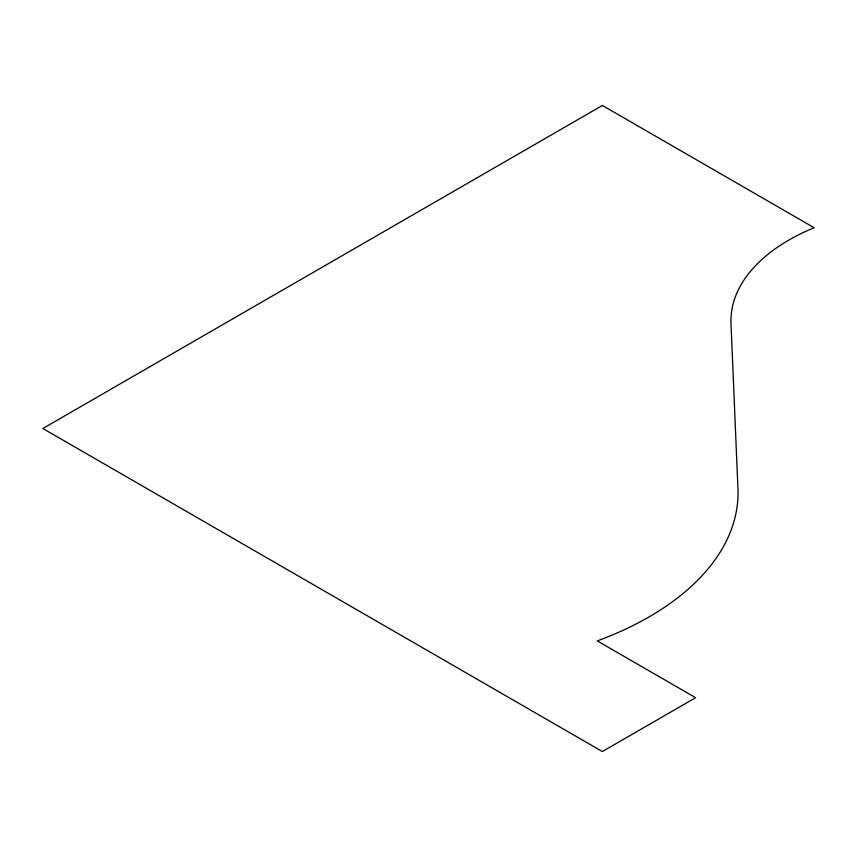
<?xml version="1.0" encoding="UTF-8"?>
<svg xmlns="http://www.w3.org/2000/svg" width="857" height="857" viewBox="0 0 857 857"><rect width="100%" height="100%" fill="white"/><g stroke="black" fill="none" stroke-linecap="round" stroke-linejoin="round"><path stroke-width="1.29" d="M602.375 105.465L42.85 428.5L602.375 751.535L695.627 697.694L597.254 640.907A303.967 175.492 0 0 0 737.941 488.586L731 323.592A197.817 114.206 0 0 1 814.15 227.726L602.375 105.465"/></g></svg>
